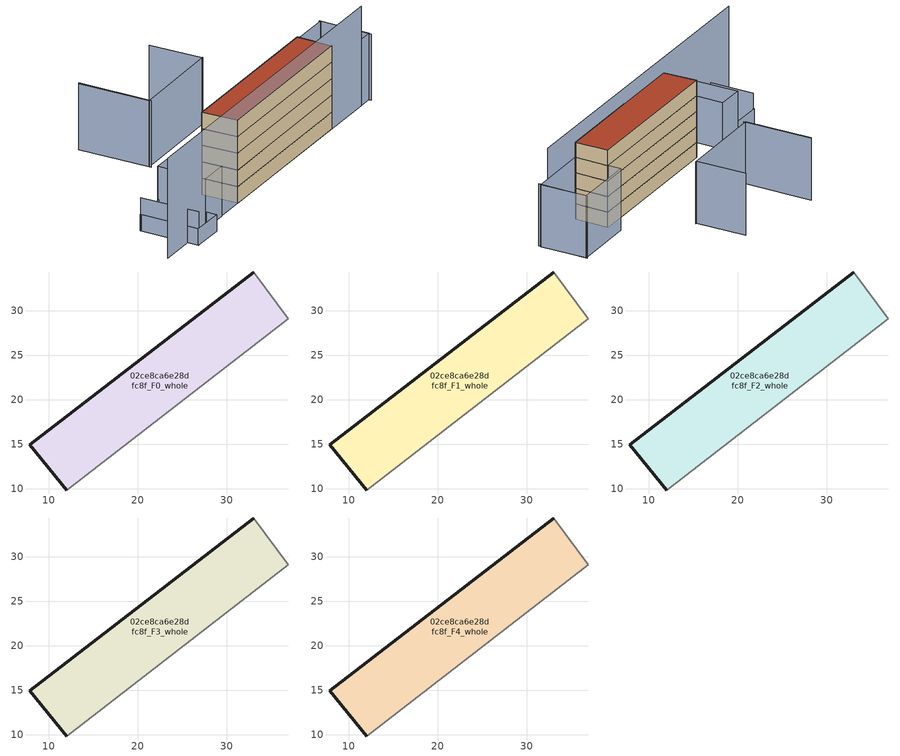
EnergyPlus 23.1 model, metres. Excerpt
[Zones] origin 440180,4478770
02ce8ca6e28dfc8f_F0_whole
 floor ground (EU_floor_Construction): 36.94,29.1 33.04,34.35 7.84,14.97 12.02,9.86 z0
 wall outside (EU_wall_Construction): 12.02,9.86 7.84,14.97 33.04,34.35 z0:3
 wall adiabatic (EU_wall_Construction): 33.04,34.35 36.94,29.1 12.02,9.86 z0:3
02ce8ca6e28dfc8f_F1_whole
 floor to 02ce8ca6e28dfc8f_F0_whole (EU_floor_Construction): 36.94,29.1 33.04,34.35 7.84,14.97 12.02,9.86 z3
 wall outside (EU_wall_Construction): 12.02,9.86 7.84,14.97 33.04,34.35 z3:6
 wall adiabatic (EU_wall_Construction): 33.04,34.35 36.94,29.1 12.02,9.86 z3:6
02ce8ca6e28dfc8f_F2_whole
 floor to 02ce8ca6e28dfc8f_F1_whole (EU_floor_Construction): 36.94,29.1 33.04,34.35 7.84,14.97 12.02,9.86 z6
 wall outside (EU_wall_Construction): 12.02,9.86 7.84,14.97 33.04,34.35 z6:9
 wall adiabatic (EU_wall_Construction): 33.04,34.35 36.94,29.1 12.02,9.86 z6:9
02ce8ca6e28dfc8f_F3_whole
 floor to 02ce8ca6e28dfc8f_F2_whole (EU_floor_Construction): 36.94,29.1 33.04,34.35 7.84,14.97 12.02,9.86 z9
 wall outside (EU_wall_Construction): 12.02,9.86 7.84,14.97 33.04,34.35 z9:12
 wall adiabatic (EU_wall_Construction): 33.04,34.35 36.94,29.1 12.02,9.86 z9:12
02ce8ca6e28dfc8f_F4_whole
 floor to 02ce8ca6e28dfc8f_F3_whole (EU_floor_Construction): 36.94,29.1 33.04,34.35 7.84,14.97 12.02,9.86 z12
 wall outside (EU_wall_Construction): 12.02,9.86 7.84,14.97 33.04,34.35 z12:15
 wall adiabatic (EU_wall_Construction): 33.04,34.35 36.94,29.1 12.02,9.86 z12:15
 roof outside (EU_roof_Construction): 33.04,34.35 36.94,29.1 12.02,9.86 7.84,14.97 z15
shading: -6.43,-4.2 44.69,35.05 z0:18; 3.62,3.38 -1.8,10.6 / -1.8,10.6 2.36,13.72 / 2.36,13.72 7.78,6.5 / 7.78,6.5 3.62,3.38 z0:9; -3.81,38.33 4.38,27.66 / 18.35,39.03 4.1,27.86 / 4.1,27.86 -3.95,38.14 / 46.95,36.16 41.11,43.98 / 18.19,38.89 12.17,46.58 / 46.75,36.63 36.94,29.1 / 36.94,29.1 31.43,36.28 / 31.43,36.28 41.24,43.81 / 41.24,43.81 46.75,36.63 z0:12; -6.45,6.7 0.1,-1.86 z0:6; 0.03,-1.9 -6.55,6.84 / -6.55,6.84 -1.71,10.48 / -1.71,10.48 4.87,1.75 / 4.87,1.75 0.03,-1.9 z0:3
[Building]
EU S2 Campaign: North Axis=0; Terrain=City; Solar Distribution=FullExterior
[Site:Location]
Madrid: Latitude=40.5; Longitude=-3.5; Time Zone=1; Elevation=609
[SizingPeriod:WeatherFileDays]
AnnualSizingPeriod: Begin Month=1; Begin Day of Month=1; End Month=12; End Day of Month=31; Day of Week for Start Day=Monday; Use Weather File Daylight Saving Period=No; Use Weather File Rain and Snow Indicators=No
[MATERIAL]
EU_InternalMass_Material: Roughness=MediumRough; Thickness=0.1; Conductivity=1; Density=1800; Specific Heat=900; Thermal Absorptance=0.9; Solar Absorptance=0.7; Visible Absorptance=0.7
[MATERIAL:NOMASS] Roughness=MediumRough; Thermal Absorptance=0.9; Solar Absorptance=0.7; Visible Absorptance=0.7
Name | Thermal Resistance
EU_wall_NoMass | 1.60022
EU_roof_NoMass | 1.57597
EU_floor_NoMass | 0.470652
[CONSTRUCTION]
EU_wall_Construction: EU_wall_NoMass
EU_roof_Construction: EU_roof_NoMass
EU_floor_Construction: EU_floor_NoMass
EU_InternalMass_Construction: EU_InternalMass_Material
[ZONE] Type=1; Multiplier=1; Ceiling Height=autocalculate; Floor Area=autocalculate; Part of Total Floor Area=Yes
Name | Volume
02ce8ca6e28dfc8f_F0_whole | 623.18
02ce8ca6e28dfc8f_F1_whole; 02ce8ca6e28dfc8f_F2_whole; 02ce8ca6e28dfc8f_F3_whole; 02ce8ca6e28dfc8f_F4_whole | 623.179
[INTERNALMASS] Construction=EU_InternalMass_Construction; Surface Area=207.727
Name | Zone or ZoneList
02ce8ca6e28dfc8f_F0_whole_EU_InternalMass | 02ce8ca6e28dfc8f_F0_whole
02ce8ca6e28dfc8f_F1_whole_EU_InternalMass | 02ce8ca6e28dfc8f_F1_whole
02ce8ca6e28dfc8f_F2_whole_EU_InternalMass | 02ce8ca6e28dfc8f_F2_whole
02ce8ca6e28dfc8f_F3_whole_EU_InternalMass | 02ce8ca6e28dfc8f_F3_whole
02ce8ca6e28dfc8f_F4_whole_EU_InternalMass | 02ce8ca6e28dfc8f_F4_whole
[OTHEREQUIPMENT] Fuel Type=Electricity; Design Level Calculation Method=Watts/Area; Power per Zone Floor Area=1; Fraction Latent=0; Fraction Radiant=0; Fraction Lost=0; Carbon Dioxide Generation Rate=0; EndUse Subcategory=EU_Step8_InternalGains
Name | Zone or ZoneList or Space or SpaceList | Schedule
EU_Step8_InternalGain_02ce8ca6e28dfc8f_F0_whole_f000 | 02ce8ca6e28dfc8f_F0_whole | EU_Step8_GainSchedule_02ce8ca6e28dfc8f_F0_whole_f000
EU_Step8_InternalGain_02ce8ca6e28dfc8f_F1_whole_f000 | 02ce8ca6e28dfc8f_F1_whole | EU_Step8_GainSchedule_02ce8ca6e28dfc8f_F1_whole_f000
EU_Step8_InternalGain_02ce8ca6e28dfc8f_F2_whole_f000 | 02ce8ca6e28dfc8f_F2_whole | EU_Step8_GainSchedule_02ce8ca6e28dfc8f_F2_whole_f000
EU_Step8_InternalGain_02ce8ca6e28dfc8f_F3_whole_f000 | 02ce8ca6e28dfc8f_F3_whole | EU_Step8_GainSchedule_02ce8ca6e28dfc8f_F3_whole_f000
EU_Step8_InternalGain_02ce8ca6e28dfc8f_F4_whole_f000 | 02ce8ca6e28dfc8f_F4_whole | EU_Step8_GainSchedule_02ce8ca6e28dfc8f_F4_whole_f000
[ZONEVENTILATION:DESIGNFLOWRATE] Schedule=EU_AlwaysOn; Design Flow Rate Calculation Method=AirChanges/Hour; Air Changes per Hour=0.480704; Ventilation Type=Natural; Fan Pressure Rise=0; Fan Total Efficiency=1; Constant Term Coefficient=1; Temperature Term Coefficient=0; Velocity Term Coefficient=0; Velocity Squared Term Coefficient=0; Minimum Indoor Temperature=-100; Maximum Indoor Temperature=100; Delta Temperature=-100; Minimum Outdoor Temperature=-100; Maximum Outdoor Temperature=100; Maximum Wind Speed=40
Name | Zone or ZoneList or Space or SpaceList
EU_ConstantAir_02ce8ca6e28dfc8f_F0_whole | 02ce8ca6e28dfc8f_F0_whole
EU_ConstantAir_02ce8ca6e28dfc8f_F1_whole | 02ce8ca6e28dfc8f_F1_whole
EU_ConstantAir_02ce8ca6e28dfc8f_F2_whole | 02ce8ca6e28dfc8f_F2_whole
EU_ConstantAir_02ce8ca6e28dfc8f_F3_whole | 02ce8ca6e28dfc8f_F3_whole
EU_ConstantAir_02ce8ca6e28dfc8f_F4_whole | 02ce8ca6e28dfc8f_F4_whole
[HVACTEMPLATE:THERMOSTAT] Constant Heating Setpoint=20; Constant Cooling Setpoint=50
EU_HeatOnly_02ce8ca6e28dfc8f_F0_whole; EU_HeatOnly_02ce8ca6e28dfc8f_F1_whole; EU_HeatOnly_02ce8ca6e28dfc8f_F2_whole; EU_HeatOnly_02ce8ca6e28dfc8f_F3_whole; EU_HeatOnly_02ce8ca6e28dfc8f_F4_whole
[HVACTEMPLATE:ZONE:IDEALLOADSAIRSYSTEM] System Availability Schedule=EU_AlwaysOn; Maximum Heating Supply Air Temperature=50; Minimum Cooling Supply Air Temperature=13; Maximum Heating Supply Air Humidity Ratio=0.0156; Minimum Cooling Supply Air Humidity Ratio=0.0077; Heating Limit=NoLimit; Cooling Limit=NoLimit; Heating Availability Schedule=EU_AlwaysOn; Cooling Availability Schedule=EU_CoolingOff; Dehumidification Control Type=ConstantSensibleHeatRatio; Cooling Sensible Heat Ratio=0.7; Dehumidification Setpoint=60; Humidification Control Type=None; Humidification Setpoint=30; Outdoor Air Method=None; Outdoor Air Flow Rate per Person=0.00944; Outdoor Air Flow Rate per Zone Floor Area=0; Outdoor Air Flow Rate per Zone=0; Demand Controlled Ventilation Type=None; Outdoor Air Economizer Type=NoEconomizer; Heat Recovery Type=None; Sensible Heat Recovery Effectiveness=0.7; Latent Heat Recovery Effectiveness=0.65
Name | Template Thermostat
02ce8ca6e28dfc8f_F0_whole | EU_HeatOnly_02ce8ca6e28dfc8f_F0_whole
02ce8ca6e28dfc8f_F1_whole | EU_HeatOnly_02ce8ca6e28dfc8f_F1_whole
02ce8ca6e28dfc8f_F2_whole | EU_HeatOnly_02ce8ca6e28dfc8f_F2_whole
02ce8ca6e28dfc8f_F3_whole | EU_HeatOnly_02ce8ca6e28dfc8f_F3_whole
02ce8ca6e28dfc8f_F4_whole | EU_HeatOnly_02ce8ca6e28dfc8f_F4_whole
[SIZING:ZONE] Zone Cooling Design Supply Air Temperature Input Method=SupplyAirTemperature; Zone Cooling Design Supply Air Temperature=13; Zone Heating Design Supply Air Temperature Input Method=SupplyAirTemperature; Zone Heating Design Supply Air Temperature=50; Zone Cooling Design Supply Air Humidity Ratio=0.008; Zone Heating Design Supply Air Humidity Ratio=0.008; Cooling Design Air Flow Method=DesignDay; Cooling Design Air Flow Rate=0; Cooling Minimum Air Flow per Zone Floor Area=0.000762; Cooling Minimum Air Flow=0; Cooling Minimum Air Flow Fraction=0.2; Heating Design Air Flow Method=DesignDay; Heating Design Air Flow Rate=0; Heating Maximum Air Flow per Zone Floor Area=0.002032; Heating Maximum Air Flow=0.141576; Heating Maximum Air Flow Fraction=0.3; Account for Dedicated Outdoor Air System=No; Dedicated Outdoor Air System Control Strategy=NeutralSupplyAir; Dedicated Outdoor Air Low Setpoint Temperature for Design=autosize; Dedicated Outdoor Air High Setpoint Temperature for Design=autosize; Zone Load Sizing Method=Sensible Load Only No Latent Load; Zone Latent Cooling Design Supply Air Humidity Ratio Input Method=HumidityRatioDifference; Zone Cooling Design Supply Air Humidity Ratio Difference=0.005; Zone Latent Heating Design Supply Air Humidity Ratio Input Method=HumidityRatioDifference; Zone Humidification Design Supply Air Humidity Ratio Difference=0.005
02ce8ca6e28dfc8f_F0_whole; 02ce8ca6e28dfc8f_F1_whole; 02ce8ca6e28dfc8f_F2_whole; 02ce8ca6e28dfc8f_F3_whole; 02ce8ca6e28dfc8f_F4_whole
[SCHEDULE:CONSTANT]
Name | Hourly Value
EU_AlwaysOn | 1
EU_CoolingOff | 0
[SCHEDULE:FILE] Column Number=1; Rows to Skip at Top=0; Number of Hours of Data=8760; Column Separator=Comma; Interpolate to Timestep=No; Minutes per Item=60; Adjust Schedule for Daylight Savings=Yes
Name | File
EU_Step8_GainSchedule_02ce8ca6e28dfc8f_F0_whole_f000 | ../../schedules/02ce8ca6e28dfc8f/02ce8ca6e28dfc8f_F0_whole_f000_gain.csv
EU_Step8_GainSchedule_02ce8ca6e28dfc8f_F1_whole_f000 | ../../schedules/02ce8ca6e28dfc8f/02ce8ca6e28dfc8f_F1_whole_f000_gain.csv
EU_Step8_GainSchedule_02ce8ca6e28dfc8f_F2_whole_f000 | ../../schedules/02ce8ca6e28dfc8f/02ce8ca6e28dfc8f_F2_whole_f000_gain.csv
EU_Step8_GainSchedule_02ce8ca6e28dfc8f_F3_whole_f000 | ../../schedules/02ce8ca6e28dfc8f/02ce8ca6e28dfc8f_F3_whole_f000_gain.csv
EU_Step8_GainSchedule_02ce8ca6e28dfc8f_F4_whole_f000 | ../../schedules/02ce8ca6e28dfc8f/02ce8ca6e28dfc8f_F4_whole_f000_gain.csv
